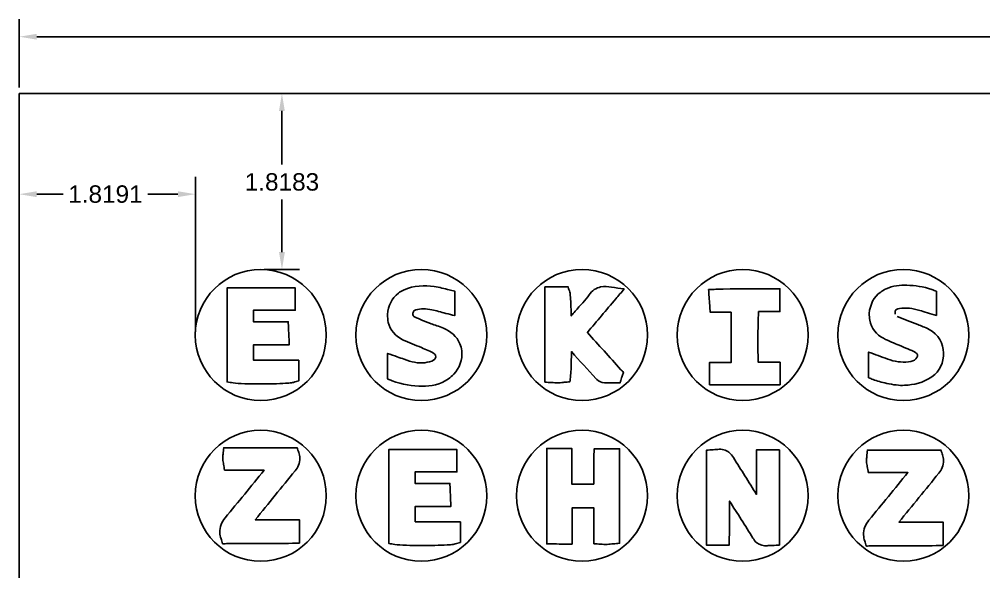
# Model space of a CAD drawing. Header units: centimetres. Extents: x 0 to 21.6, y 0 to 22.4.
# Drawn here: x 0 to 9.97, y 16.65 to 22.36 of the extents above; entities that cross this region are included whole.
import ezdxf

# ---------------------------------------------------------------- set-up
doc = ezdxf.new("R2010")
doc.units = ezdxf.units.CM
doc.header["$MEASUREMENT"] = 0
doc.styles.get("Standard").update_dxf_attribs({"font": 'arial.ttf'})
doc.dimstyles.get("Standard").update_dxf_attribs({"dimtxt": 0.18, "dimasz": 0.18, "dimexe": 0.18, "dimexo": 0.0625, "dimgap": 0.09, "dimtad": 0, "dimtih": 1, "dimtoh": 1, "dimdec": 4, "dimzin": 0, "dimdsep": 46, "dimtxsty": 'Standard', "dimcen": 0.09, "dimadec": 0, "dimazin": 0, "dimtfac": 1, "dimtdec": 4, "dimtofl": 0, "dimtmove": 0, "dimatfit": 3, "dimfxl": 1, "dimtolj": 1, "dimtzin": 0, "dimarcsym": 0})

# ---------------------------------------------------------------- blocks, each defined once
blk = doc.blocks.new('*D3')
at = {"color": 0, "lineweight": -2, "transparency": 16777216}
for p, q in [((0, 21.6525), (0, 22.3565)), ((21.59, 21.6525), (21.59, 22.3565)), ((0.18, 22.1765), (10.2602, 22.1765)), ((21.41, 22.1765), (11.3298, 22.1765))]:
    blk.add_line(p, q, dxfattribs=at)
at = {"color": 0, "transparency": 16777216}
for points in [[(0.18, 22.2065), (0.18, 22.1465), (0, 22.1765)], [(21.41, 22.2065), (21.41, 22.1465), (21.59, 22.1765)]]:
    blk.add_solid(points, dxfattribs=at)
at = {"layer": 'Defpoints', "color": 0, "transparency": 16777216}
for p in [(21.59, 22.1765), (0, 21.59), (21.59, 21.59)]:
    blk.add_point(p, dxfattribs=at)
at = {"color": 0, "transparency": 16777216, "insert": (10.795, 22.1765), "char_height": 0.18, "attachment_point": 5}
blk.add_mtext('\\A1;21.5900', dxfattribs=at)
blk = doc.blocks.new('*U11')
blk.add_circle((0.1214, 0.1917), 0.6769)
blk = doc.blocks.new('*U12')
at = {"color": 0, "linetype": 'ByBlock', "lineweight": -2, "transparency": 16777216}
for p in [(0, 16.6), (1.66, 16.6), (3.32, 16.6), (4.98, 16.6), (6.64, 16.6), (0, 14.94), (1.66, 14.94), (3.32, 14.94), (4.98, 14.94), (6.64, 14.94)]:
    blk.add_blockref('*U11', p, dxfattribs=at)
blk = doc.blocks.new('*D13')
at = {"color": 0, "lineweight": -2, "transparency": 16777216}
for p, q in [((0, 19.1277), (0, 20.7299)), ((1.8191, 19.1277), (1.8191, 20.7299)), ((0.18, 20.5499), (0.4523, 20.5499)), ((1.6391, 20.5499), (1.3279, 20.5499))]:
    blk.add_line(p, q, dxfattribs=at)
at = {"color": 0, "transparency": 16777216}
for points in [[(0.18, 20.5799), (0.18, 20.5199), (0, 20.5499)], [(1.6391, 20.5799), (1.6391, 20.5199), (1.8191, 20.5499)]]:
    blk.add_solid(points, dxfattribs=at)
at = {"layer": 'Defpoints', "color": 0, "transparency": 16777216}
for p in [(0, 20.5499), (0, 19.0652), (1.8191, 19.0652)]:
    blk.add_point(p, dxfattribs=at)
at = {"color": 0, "transparency": 16777216, "insert": (0.8901, 20.5499), "char_height": 0.18, "attachment_point": 5}
blk.add_mtext('\\A1;1.8191', dxfattribs=at)
blk = doc.blocks.new('*D15')
at = {"color": 0, "lineweight": -2, "transparency": 16777216}
for p, q in [((2.5298, 21.59), (2.894, 21.59)), ((2.714, 21.41), (2.714, 20.8577)), ((2.714, 19.9517), (2.714, 20.4937)), ((2.5298, 19.7717), (2.894, 19.7717))]:
    blk.add_line(p, q, dxfattribs=at)
at = {"color": 0, "transparency": 16777216}
for points in [[(2.684, 21.41), (2.744, 21.41), (2.714, 21.59)], [(2.684, 19.9517), (2.744, 19.9517), (2.714, 19.7717)]]:
    blk.add_solid(points, dxfattribs=at)
at = {"layer": 'Defpoints', "color": 0, "transparency": 16777216}
for p in [(2.4673, 21.59), (2.714, 21.59), (2.4673, 19.7717)]:
    blk.add_point(p, dxfattribs=at)
at = {"color": 0, "transparency": 16777216, "insert": (2.714, 20.6757), "char_height": 0.18, "attachment_point": 5}
blk.add_mtext('\\A1;1.8183', dxfattribs=at)

msp = doc.modelspace()

# ---------------------------------------------------------------- linework, layer by layer
msp.add_lwpolyline([(0, 0), (21.59, 0), (21.59, 21.59), (0, 21.59)], close=True)
for points, knots in [([(2.88794, 18.83533), (2.73218, 18.83533), (2.57642, 18.83533), (2.42066, 18.83533), (2.42066, 18.88837), (2.42066, 18.94141), (2.42066, 18.99445), (2.54369, 18.99445), (2.66672, 18.99445), (2.78975, 18.99445), (2.7886, 19.02007), (2.78745, 19.04569), (2.78629, 19.07132), (2.78483, 19.1039), (2.78369, 19.12916), (2.78225, 19.16163), (2.7812, 19.18506), (2.78016, 19.20849), (2.77912, 19.23192), (2.65909, 19.23192), (2.53905, 19.23192), (2.41902, 19.23192), (2.41902, 19.27143), (2.41902, 19.31094), (2.41902, 19.35045), (2.56346, 19.35045), (2.7079, 19.35045), (2.85233, 19.35045), (2.85233, 19.42738), (2.85233, 19.50431), (2.85233, 19.58124), (2.61744, 19.58124), (2.38254, 19.58124), (2.14764, 19.58124), (2.14764, 19.2579), (2.14764, 18.93456), (2.14764, 18.61121), (2.16815, 18.60781), (2.18865, 18.60441), (2.20916, 18.601), (2.23955, 18.59596), (2.27901, 18.59415), (2.33076, 18.59254), (2.41574, 18.58988), (2.52654, 18.58972), (2.62229, 18.59167), (2.67017, 18.59264), (2.71416, 18.59414), (2.74967, 18.5962), (2.77507, 18.59767), (2.79558, 18.59926), (2.81295, 18.60181), (2.81987, 18.60282), (2.82606, 18.60379), (2.83461, 18.60623), (2.85241, 18.61131), (2.87021, 18.6164), (2.88801, 18.62149), (2.88799, 18.64), (2.88798, 18.65851), (2.88796, 18.67702), (2.88794, 18.70114), (2.88794, 18.72536), (2.88794, 18.76177), (2.88794, 18.78629), (2.88794, 18.81081), (2.88794, 18.83533)], [0, 0, 0, 0, 1, 1, 1, 2, 2, 2, 3, 3, 3, 3.786225, 3.786225, 3.786225, 4.786225, 4.786225, 4.786225, 5.5074336, 5.5074336, 5.5074336, 6.5074336, 6.5074336, 6.5074336, 7.5074336, 7.5074336, 7.5074336, 8.5074336, 8.5074336, 8.5074336, 9.5074336, 9.5074336, 9.5074336, 10.5074336, 10.5074336, 10.5074336, 11.5074336, 11.5074336, 11.5074336, 11.7377647, 11.7377647, 11.7377647, 11.9711548, 11.9711548, 11.9711548, 12.3544597, 12.3544597, 12.3544597, 12.5461122, 12.5461122, 12.5461122, 12.6831801, 12.6831801, 12.6831801, 12.7377647, 12.7377647, 12.7377647, 13.0739744, 13.0739744, 13.0739744, 13.8403011, 13.8403011, 13.8403011, 14.8403011, 14.8403011, 14.8403011, 15.5136993, 15.5136993, 15.5136993, 15.5136993]), ([(3.96091, 19.04701), (3.9609, 19.04701), (3.9609, 19.04702), (3.96089, 19.04702), (3.88665, 19.08252), (3.8312, 19.14653), (3.8132, 19.22403), (3.80693, 19.25106), (3.80475, 19.27924), (3.80606, 19.30807), (3.81003, 19.39577), (3.84905, 19.47629), (3.9173, 19.52753), (3.93325, 19.53952), (3.95055, 19.55003), (3.96896, 19.55919)], [0, 0, 0, 0, 0.0000732, 0.0000732, 0.0000732, 0.7414595, 0.7414595, 0.7414595, 1.0000732, 1.0000732, 1.0000732, 1.8104981, 1.8104981, 1.8104981, 2.0000082, 2.0000082, 2.0000082, 2.0000082]), ([(4.28635, 19.59494), (4.34428, 19.58844), (4.39377, 19.57258), (4.44231, 19.56186), (4.46154, 19.55761), (4.48078, 19.55337), (4.50001, 19.54912), (4.50001, 19.46453), (4.50001, 19.37995), (4.50001, 19.29536), (4.4694, 19.30321), (4.4388, 19.31105), (4.40819, 19.31889), (4.35475, 19.33259), (4.30853, 19.34609), (4.2644, 19.35539)], [0, 0, 0, 0, 1, 1, 1, 1.367593, 1.367593, 1.367593, 2.367593, 2.367593, 2.367593, 2.9569676, 2.9569676, 2.9569676, 3.9569676, 3.9569676, 3.9569676, 3.9569676]), ([(5.56971, 18.60094), (5.54345, 18.60038), (5.5227, 18.60309), (5.50118, 18.60433), (5.47808, 18.60567), (5.45498, 18.607), (5.43187, 18.60834), (5.43187, 18.63148), (5.43187, 18.65462), (5.43187, 18.67776), (5.43185, 18.95828), (5.43185, 19.23594), (5.43185, 19.51794), (5.43185, 19.54246), (5.43185, 19.56698), (5.43185, 19.5915), (5.45637, 19.5915), (5.48089, 19.5915), (5.50541, 19.5915), (5.5449, 19.5915), (5.58104, 19.5915), (5.61721, 19.59148), (5.63543, 19.59147), (5.65366, 19.59146), (5.67188, 19.59145), (5.67211, 19.5907), (5.67234, 19.58995), (5.67256, 19.5892), (5.67758, 19.57249), (5.6826, 19.55579), (5.68762, 19.53908), (5.69259, 19.52253), (5.69252, 19.51529), (5.69375, 19.50288), (5.69806, 19.45939), (5.7008, 19.38395), (5.70269, 19.29233), (5.71637, 19.30862), (5.73006, 19.32485), (5.74383, 19.34106), (5.74383, 19.34106), (5.74383, 19.34106), (5.74383, 19.34106), (5.79665, 19.40323), (5.8505, 19.4557), (5.88797, 19.51026)], [0, 0, 0, 0, 0.9995921, 0.9995921, 0.9995921, 1.9641851, 1.9641851, 1.9641851, 2.0466834, 2.0466834, 2.0466834, 3.0466834, 3.0466834, 3.0466834, 3.1336351, 3.1336351, 3.1336351, 3.7545362, 3.7545362, 3.7545362, 4.7545362, 4.7545362, 4.7545362, 5.2587854, 5.2587854, 5.2587854, 5.2734028, 5.2734028, 5.2734028, 5.5989561, 5.5989561, 5.5989561, 5.6761248, 5.6761248, 5.6761248, 5.9464444, 5.9464444, 5.9464444, 6.2063622, 6.2063622, 6.2063622, 6.2063818, 6.2063818, 6.2063818, 7.2063078, 7.2063078, 7.2063078, 7.2063078]), ([(5.88797, 19.51026), (5.88798, 19.51028), (5.88799, 19.51029), (5.888, 19.5103), (5.91736, 19.55301), (5.96243, 19.58289), (6.007, 19.5916), (6.04692, 19.5994), (6.08283, 19.59494), (6.1187, 19.58972), (6.16245, 19.58334), (6.20619, 19.57696), (6.24994, 19.57059), (6.22137, 19.53685), (6.1928, 19.50312), (6.16423, 19.46938), (6.06381, 19.35081), (5.96851, 19.23833), (5.86993, 19.12192), (5.98551, 18.99367), (6.0997, 18.86697), (6.21388, 18.74028), (6.22323, 18.72991), (6.23259, 18.71953), (6.24194, 18.70915), (6.23778, 18.69581), (6.23362, 18.68248), (6.22947, 18.66914), (6.2277, 18.66349), (6.22597, 18.65803), (6.22431, 18.65274), (6.21892, 18.63557), (6.21352, 18.6184), (6.20813, 18.60123), (6.19013, 18.60123), (6.17213, 18.60123), (6.15413, 18.60123), (6.12262, 18.60123), (6.0866, 18.59923), (6.04655, 18.60229), (6.0465, 18.6023), (6.04646, 18.6023), (6.04641, 18.6023)], [0, 0, 0, 0, 0.0002277, 0.0002277, 0.0002277, 0.5277399, 0.5277399, 0.5277399, 1.0002277, 1.0002277, 1.0002277, 1.6173724, 1.6173724, 1.6173724, 1.8670136, 1.8670136, 1.8670136, 2.7444296, 2.7444296, 2.7444296, 3.6341931, 3.6341931, 3.6341931, 3.7070773, 3.7070773, 3.7070773, 6.1610664, 6.1610664, 6.1610664, 7.1610664, 7.1610664, 7.1610664, 10.3446789, 10.3446789, 10.3446789, 10.8737943, 10.8737943, 10.8737943, 11.8737943, 11.8737943, 11.8737943, 11.8751228, 11.8751228, 11.8751228, 11.8751228]), ([(7.35667, 19.33272), (7.35667, 19.15899), (7.35667, 18.98526), (7.35667, 18.81153), (7.28203, 18.81153), (7.20739, 18.81153), (7.13275, 18.81153), (7.13277, 18.78699), (7.13279, 18.76245), (7.1328, 18.73792), (7.13282, 18.70533), (7.13282, 18.68182), (7.13282, 18.65485), (7.13282, 18.63033), (7.13282, 18.60581), (7.13282, 18.58129), (7.3759, 18.58129), (7.61897, 18.58129), (7.86204, 18.58129), (7.86204, 18.6586), (7.86204, 18.73591), (7.86204, 18.81322), (7.78676, 18.81322), (7.71147, 18.81322), (7.63618, 18.81322), (7.63564, 18.82404), (7.63517, 18.83541), (7.63473, 18.84774), (7.63164, 18.93561), (7.63117, 19.0616), (7.63311, 19.17148), (7.63419, 19.23217), (7.63601, 19.28816), (7.63842, 19.32967), (7.63857, 19.33224), (7.63872, 19.33474), (7.63887, 19.33722), (7.71257, 19.33722), (7.78627, 19.33722), (7.85998, 19.33722), (7.85998, 19.41575), (7.85998, 19.49427), (7.85998, 19.57279), (7.83519, 19.57252), (7.8104, 19.57225), (7.78561, 19.57198), (7.59031, 19.56986), (7.39776, 19.57599), (7.19801, 19.56785), (7.17279, 19.56683), (7.14757, 19.5658), (7.12234, 19.56477), (7.1241, 19.53959), (7.12587, 19.51441), (7.12763, 19.48922), (7.12986, 19.45728), (7.13154, 19.43368), (7.13383, 19.40111), (7.13543, 19.37832), (7.13704, 19.35552), (7.13864, 19.33272), (7.21132, 19.33272), (7.28399, 19.33272), (7.35667, 19.33272)], [0, 0, 0, 0, 1, 1, 1, 2, 2, 2, 2.7524074, 2.7524074, 2.7524074, 3.7524074, 3.7524074, 3.7524074, 4.6616414, 4.6616414, 4.6616414, 5.6616414, 5.6616414, 5.6616414, 6.6616414, 6.6616414, 6.6616414, 7.6616414, 7.6616414, 7.6616414, 7.7160693, 7.7160693, 7.7160693, 8.104074, 8.104074, 8.104074, 8.3184045, 8.3184045, 8.3184045, 8.3317073, 8.3317073, 8.3317073, 9.3317073, 9.3317073, 9.3317073, 10.3317073, 10.3317073, 10.3317073, 10.4573191, 10.4573191, 10.4573191, 11.4573191, 11.4573191, 11.4573191, 11.5858288, 11.5858288, 11.5858288, 12.3750878, 12.3750878, 12.3750878, 13.3750878, 13.3750878, 13.3750878, 14.0746628, 14.0746628, 14.0746628, 15.0746628, 15.0746628, 15.0746628, 15.0746628]), ([(8.78332, 19.31779), (8.78332, 19.31779), (8.78332, 19.31779), (8.78332, 19.31779), (8.78781, 19.40912), (8.83172, 19.48945), (8.90098, 19.53939), (8.91817, 19.55179), (8.9367, 19.56255), (8.9563, 19.57187), (9.02826, 19.6061), (9.10289, 19.61243), (9.17167, 19.60999)], [0, 0, 0, 0, 0.0000202, 0.0000202, 0.0000202, 0.8010791, 0.8010791, 0.8010791, 1.0000202, 1.0000202, 1.0000202, 1.9999745, 1.9999745, 1.9999745, 1.9999745]), ([(9.17167, 19.60999), (9.17167, 19.60999), (9.17168, 19.60999), (9.17168, 19.60999), (9.25569, 19.60701), (9.34146, 19.59536), (9.42792, 19.56512), (9.44435, 19.55938), (9.46077, 19.55363), (9.4772, 19.54789), (9.4772, 19.46466), (9.4772, 19.38144), (9.4772, 19.29821), (9.44578, 19.30743), (9.41435, 19.31665), (9.38293, 19.32587), (9.35319, 19.33459), (9.32844, 19.34191), (9.30383, 19.34905)], [0, 0, 0, 0, 0.0000591, 0.0000591, 0.0000591, 1.0000591, 1.0000591, 1.0000591, 1.2112861, 1.2112861, 1.2112861, 2.2112861, 2.2112861, 2.2112861, 3.2709214, 3.2709214, 3.2709214, 4.2709214, 4.2709214, 4.2709214, 4.2709214]), ([(4.09728, 19.35405), (4.07726, 19.34751), (4.0756, 19.34422), (4.07173, 19.33513), (4.07028, 19.33171), (4.0688, 19.32672), (4.06797, 19.31937)], [0.00032908, 0.00032908, 0.00032908, 0.00032908, 0.72669052, 0.72669052, 0.72669052, 1, 1, 1, 1]), ([(4.2644, 19.35539), (4.20268, 19.36838), (4.1491, 19.371), (4.09732, 19.35406), (4.09731, 19.35406), (4.09729, 19.35405), (4.09728, 19.35405)], [0.0000338, 0.0000338, 0.0000338, 0.0000338, 1, 1, 1, 1.0002136, 1.0002136, 1.0002136, 1.0002136]), ([(9.09538, 19.36888), (9.06455, 19.36333), (9.05749, 19.35637), (9.0551, 19.35327), (9.05274, 19.35022), (9.04771, 19.34064), (9.0489, 19.31067), (9.0489, 19.31066), (9.0489, 19.31066), (9.0489, 19.31065)], [0, 0, 0, 0, 0.5035646, 0.5035646, 0.5035646, 1, 1, 1, 1.0000634, 1.0000634, 1.0000634, 1.0000634]), ([(4.06797, 19.31937), (4.0656, 19.29838), (4.06902, 19.2932), (4.07389, 19.28848), (4.0755, 19.28691), (4.07795, 19.285), (4.08249, 19.28286)], [0.00012293, 0.00012293, 0.00012293, 0.00012293, 0.75060579, 0.75060579, 0.75060579, 0.99985427, 0.99985427, 0.99985427, 0.99985427]), ([(4.08249, 19.28286), (4.13662, 19.25741), (4.19538, 19.23571), (4.25603, 19.21227), (4.25604, 19.21227), (4.25606, 19.21226), (4.25607, 19.21226)], [0, 0, 0, 0, 1, 1, 1, 1.0002401, 1.0002401, 1.0002401, 1.0002401]), ([(8.93036, 19.061), (8.85688, 19.0996), (8.80259, 19.16673), (8.78772, 19.24729), (8.7835, 19.27013), (8.78214, 19.29373), (8.78332, 19.31779)], [0, 0, 0, 0, 0.77914233, 0.77914233, 0.77914233, 0.99999375, 0.99999375, 0.99999375, 0.99999375]), ([(9.07133, 19.28624), (9.07133, 19.28624), (9.07134, 19.28623), (9.07135, 19.28623), (9.13912, 19.25732), (9.21072, 19.23164), (9.28346, 19.2029)], [-0.0001263, -0.0001263, -0.0001263, -0.0001263, 0, 0, 0, 0.9999393, 0.9999393, 0.9999393, 0.9999393]), ([(4.38476, 19.1655), (4.45513, 19.13424), (4.52168, 19.08305), (4.55361, 19.00362), (4.56253, 18.98144), (4.56861, 18.9575), (4.57163, 18.93234), (4.58291, 18.83845), (4.54906, 18.75222), (4.49074, 18.69126), (4.47356, 18.67331), (4.45452, 18.65716), (4.43409, 18.64247), (4.34911, 18.58134), (4.25192, 18.5677), (4.1659, 18.56752), (4.06296, 18.56729), (3.95721, 18.58215), (3.85248, 18.62325), (3.83692, 18.62936), (3.82136, 18.63547), (3.8058, 18.64157), (3.8058, 18.72931), (3.8058, 18.81704), (3.8058, 18.90478), (3.83842, 18.89336), (3.87104, 18.88194), (3.90366, 18.87052), (3.92926, 18.86156), (3.95253, 18.85426), (3.97762, 18.84449)], [0, 0, 0, 0, 0.7816611, 0.7816611, 0.7816611, 0.999929, 0.999929, 0.999929, 1.772399, 1.772399, 1.772399, 1.9999218, 1.9999218, 1.9999218, 2.999908, 2.999908, 2.999908, 3.999908, 3.999908, 3.999908, 4.1641901, 4.1641901, 4.1641901, 5.1641901, 5.1641901, 5.1641901, 6.381273, 6.381273, 6.381273, 7.3806158, 7.3806158, 7.3806158, 7.3806158]), ([(9.28346, 19.2029), (9.28347, 19.20289), (9.28348, 19.20289), (9.28349, 19.20289), (9.31818, 19.18917), (9.35853, 19.17555), (9.4001, 19.15355)], [-0.0002275, -0.0002275, -0.0002275, -0.0002275, 0, 0, 0, 1, 1, 1, 1]), ([(9.4001, 19.15355), (9.49866, 19.1014), (9.54885, 19.00383), (9.55109, 18.91086), (9.55338, 18.81544), (9.5112, 18.72075), (9.43029, 18.66352)], [0.00003634, 0.00003634, 0.00003634, 0.00003634, 0.49348837, 0.49348837, 0.49348837, 1, 1, 1, 1]), ([(4.28099, 18.83553), (4.30365, 18.84813), (4.30704, 18.86678), (4.30146, 18.88353), (4.29881, 18.8915), (4.29404, 18.89877), (4.28383, 18.90545), (4.25116, 18.92682), (4.2054, 18.9436), (4.15466, 18.96553), (4.09428, 18.99162), (4.02793, 19.01498), (3.96091, 19.04701)], [0, 0, 0, 0, 0.6775336, 0.6775336, 0.6775336, 0.9998887, 0.9998887, 0.9998887, 1.9998887, 1.9998887, 1.9998887, 2.9998572, 2.9998572, 2.9998572, 2.9998572]), ([(3.97762, 18.84449), (3.97765, 18.84447), (3.97768, 18.84446), (3.97772, 18.84445), (4.0505, 18.81606), (4.12, 18.8011), (4.18904, 18.80914)], [-0.0003836, -0.0003836, -0.0003836, -0.0003836, 0, 0, 0, 0.999803, 0.999803, 0.999803, 0.999803]), ([(4.18904, 18.80914), (4.18907, 18.80914), (4.18909, 18.80914), (4.18911, 18.80914), (4.22308, 18.81309), (4.25769, 18.82258), (4.28099, 18.83553)], [-0.000573, -0.000573, -0.000573, -0.000573, 0, 0, 0, 1, 1, 1, 1]), ([(5.9597, 18.6442), (5.95969, 18.64422), (5.95968, 18.64423), (5.95967, 18.64424), (5.87474, 18.7366), (5.79037, 18.82932), (5.70493, 18.92334), (5.70477, 18.90459), (5.70455, 18.88633), (5.70429, 18.86872), (5.7031, 18.78809), (5.70111, 18.7226), (5.6972, 18.68162), (5.69685, 18.67796), (5.69648, 18.67446), (5.69607, 18.67107), (5.69373, 18.65164), (5.69139, 18.63221), (5.68906, 18.61279), (5.6696, 18.61076), (5.65014, 18.60872), (5.63068, 18.60669), (5.6166, 18.60522), (5.5957, 18.60148), (5.56971, 18.60094)], [0, 0, 0, 0, 0.0000933, 0.0000933, 0.0000933, 0.6852484, 0.6852484, 0.6852484, 0.7383603, 0.7383603, 0.7383603, 0.9814965, 0.9814965, 0.9814965, 1.0032321, 1.0032321, 1.0032321, 1.1616737, 1.1616737, 1.1616737, 2.2787593, 2.2787593, 2.2787593, 3.2787593, 3.2787593, 3.2787593, 3.2787593]), ([(9.14794, 18.57568), (9.09426, 18.57245), (9.02944, 18.58167), (8.9627, 18.59563), (8.91223, 18.60618), (8.86287, 18.6196), (8.82167, 18.63611), (8.80627, 18.64227), (8.79087, 18.64844), (8.77546, 18.65461), (8.77546, 18.74266), (8.77546, 18.8307), (8.77546, 18.91874), (8.8084, 18.90671), (8.84134, 18.89467), (8.87427, 18.88264), (8.91039, 18.86944), (8.94191, 18.8581), (8.97371, 18.84625), (8.97371, 18.84625), (8.97371, 18.84625), (8.97371, 18.84625), (9.04386, 18.82012), (9.1147, 18.81094), (9.18923, 18.8181), (9.22483, 18.82152), (9.24489, 18.82881), (9.26281, 18.8476)], [0, 0, 0, 0, 0.5694657, 0.5694657, 0.5694657, 1, 1, 1, 1.191014, 1.191014, 1.191014, 2.191014, 2.191014, 2.191014, 3.0981078, 3.0981078, 3.0981078, 4.0980817, 4.0980817, 4.0980817, 4.0981001, 4.0981001, 4.0981001, 5.0981001, 5.0981001, 5.0981001, 6.0979569, 6.0979569, 6.0979569, 6.0979569]), ([(9.26281, 18.8476), (9.26281, 18.8476), (9.26281, 18.8476), (9.26282, 18.84761), (9.28391, 18.86973), (9.28386, 18.88479), (9.28033, 18.89452), (9.27822, 18.90035), (9.27401, 18.90732), (9.26006, 18.91523)], [-0.0000626, -0.0000626, -0.0000626, -0.0000626, 0, 0, 0, 0.6251607, 0.6251607, 0.6251607, 1, 1, 1, 1]), ([(6.04641, 18.6023), (6.01422, 18.60481), (5.99149, 18.61524), (5.9683, 18.63578), (5.96541, 18.63834), (5.96254, 18.64113), (5.9597, 18.6442)], [0.00050505, 0.00050505, 0.00050505, 0.00050505, 0.88890436, 0.88890436, 0.88890436, 0.99977467, 0.99977467, 0.99977467, 0.99977467]), ([(6.07283, 16.93244), (6.09747, 16.9332), (6.11769, 16.93633), (6.13617, 16.93809), (6.15836, 16.94021), (6.18055, 16.94233), (6.20274, 16.94444), (6.20274, 17.27), (6.20274, 17.59555), (6.20274, 17.9211), (6.11541, 17.9211), (6.02807, 17.9211), (5.94073, 17.9211), (5.93965, 17.89771), (5.93857, 17.87432), (5.9375, 17.85093), (5.93265, 17.74568), (5.93749, 17.64765), (5.93542, 17.55543), (5.85995, 17.55543), (5.78448, 17.55543), (5.70901, 17.55543), (5.70901, 17.67823), (5.70901, 17.80103), (5.70901, 17.92383), (5.62264, 17.92383), (5.53627, 17.92383), (5.4499, 17.92383), (5.4499, 17.59477), (5.4499, 17.2657), (5.4499, 16.93664), (5.4744, 16.93661), (5.49889, 16.93659), (5.52338, 16.93656), (5.56222, 16.93652), (5.59563, 16.93652), (5.63849, 16.93652), (5.66301, 16.93652), (5.68753, 16.93652), (5.71205, 16.93652), (5.71205, 17.06077), (5.71205, 17.18501), (5.71205, 17.30926), (5.78699, 17.30926), (5.86194, 17.30926), (5.93688, 17.30926), (5.93688, 17.1857), (5.93688, 17.06213), (5.93688, 16.93857), (5.9602, 16.93743), (5.98352, 16.93628), (6.00684, 16.93514), (6.03096, 16.93396), (6.04884, 16.93168), (6.07283, 16.93244)], [0, 0, 0, 0, 0.9987635, 0.9987635, 0.9987635, 2.0661883, 2.0661883, 2.0661883, 3.0661883, 3.0661883, 3.0661883, 4.0661883, 4.0661883, 4.0661883, 4.2517239, 4.2517239, 4.2517239, 5.0509117, 5.0509117, 5.0509117, 6.0509117, 6.0509117, 6.0509117, 7.0509117, 7.0509117, 7.0509117, 8.0509117, 8.0509117, 8.0509117, 9.0509117, 9.0509117, 9.0509117, 9.6823827, 9.6823827, 9.6823827, 10.6823827, 10.6823827, 10.6823827, 11.2544864, 11.2544864, 11.2544864, 12.2544864, 12.2544864, 12.2544864, 13.2544864, 13.2544864, 13.2544864, 14.2544864, 14.2544864, 14.2544864, 15.1472208, 15.1472208, 15.1472208, 16.1472208, 16.1472208, 16.1472208, 16.1472208]), ([(2.84992, 17.69181), (2.8782, 17.72614), (2.90063, 17.77307), (2.89855, 17.82425), (2.89777, 17.84335), (2.89399, 17.86233), (2.8879, 17.88085), (2.88235, 17.8977), (2.8768, 17.91456), (2.87126, 17.93142), (2.61818, 17.93142), (2.36509, 17.93142), (2.11201, 17.93142), (2.11, 17.9091), (2.10799, 17.88678), (2.10597, 17.86446), (2.10496, 17.8532), (2.10117, 17.83927), (2.10262, 17.81443)], [0, 0, 0, 0, 0.7281536, 0.7281536, 0.7281536, 1, 1, 1, 1.3522061, 1.3522061, 1.3522061, 2.3522061, 2.3522061, 2.3522061, 3.7845411, 3.7845411, 3.7845411, 4.7845411, 4.7845411, 4.7845411, 4.7845411]), ([(4.558, 17.16632), (4.40224, 17.16632), (4.24648, 17.16632), (4.09072, 17.16632), (4.09072, 17.21936), (4.09072, 17.2724), (4.09072, 17.32544), (4.21375, 17.32544), (4.33678, 17.32544), (4.45982, 17.32544), (4.45866, 17.35106), (4.45751, 17.37668), (4.45636, 17.4023), (4.45489, 17.43489), (4.45375, 17.46015), (4.45231, 17.49262), (4.45126, 17.51605), (4.45022, 17.53948), (4.44918, 17.56291), (4.32915, 17.56291), (4.20911, 17.56291), (4.08908, 17.56291), (4.08908, 17.60242), (4.08908, 17.64193), (4.08908, 17.68144), (4.23352, 17.68144), (4.37796, 17.68144), (4.52239, 17.68144), (4.52239, 17.75837), (4.52239, 17.8353), (4.52239, 17.91223), (4.2875, 17.91223), (4.0526, 17.91223), (3.8177, 17.91223), (3.8177, 17.58889), (3.8177, 17.26554), (3.8177, 16.9422), (3.83821, 16.9388), (3.85871, 16.93539), (3.87922, 16.93199), (3.90961, 16.92695), (3.94908, 16.92514), (4.00082, 16.92353), (4.0858, 16.92087), (4.1966, 16.92071), (4.29235, 16.92266), (4.34023, 16.92363), (4.38422, 16.92513), (4.41974, 16.92718), (4.44514, 16.92865), (4.46564, 16.93025), (4.48301, 16.9328), (4.48993, 16.93381), (4.49612, 16.93478), (4.50467, 16.93722), (4.52247, 16.9423), (4.54027, 16.94739), (4.55807, 16.95247), (4.55805, 16.97099), (4.55804, 16.9895), (4.55802, 17.00801), (4.558, 17.03213), (4.558, 17.05635), (4.558, 17.09276), (4.558, 17.11728), (4.558, 17.1418), (4.558, 17.16632)], [0, 0, 0, 0, 1, 1, 1, 2, 2, 2, 3, 3, 3, 3.786225, 3.786225, 3.786225, 4.786225, 4.786225, 4.786225, 5.5074336, 5.5074336, 5.5074336, 6.5074336, 6.5074336, 6.5074336, 7.5074336, 7.5074336, 7.5074336, 8.5074336, 8.5074336, 8.5074336, 9.5074336, 9.5074336, 9.5074336, 10.5074336, 10.5074336, 10.5074336, 11.5074336, 11.5074336, 11.5074336, 11.7377647, 11.7377647, 11.7377647, 11.9711548, 11.9711548, 11.9711548, 12.3544597, 12.3544597, 12.3544597, 12.5461122, 12.5461122, 12.5461122, 12.6831801, 12.6831801, 12.6831801, 12.7377647, 12.7377647, 12.7377647, 13.0739744, 13.0739744, 13.0739744, 13.8403011, 13.8403011, 13.8403011, 14.8403011, 14.8403011, 14.8403011, 15.5136993, 15.5136993, 15.5136993, 15.5136993]), ([(7.58036, 16.99739), (7.50134, 17.12526), (7.42049, 17.25233), (7.33936, 17.37959), (7.33785, 17.25364), (7.33938, 17.1258), (7.33638, 16.99495), (7.33583, 16.97099), (7.33528, 16.94703), (7.33473, 16.92307), (7.257, 16.92307), (7.17927, 16.92307), (7.10153, 16.92307), (7.10153, 17.25082), (7.10153, 17.57856), (7.10153, 17.90631), (7.12462, 17.90767), (7.1477, 17.90902), (7.17078, 17.91038), (7.19355, 17.91172), (7.20859, 17.91174), (7.21637, 17.91294)], [0, 0, 0, 0, 0.7352057, 0.7352057, 0.7352057, 1.3665657, 1.3665657, 1.3665657, 1.4836708, 1.4836708, 1.4836708, 2.4836708, 2.4836708, 2.4836708, 3.4836708, 3.4836708, 3.4836708, 4.676989, 4.676989, 4.676989, 5.676989, 5.676989, 5.676989, 5.676989]), ([(7.21637, 17.91294), (7.25695, 17.91925), (7.3026, 17.90816), (7.33283, 17.88451), (7.35358, 17.86827), (7.36762, 17.84925), (7.3792, 17.83044)], [0.00015252, 0.00015252, 0.00015252, 0.00015252, 0.59280599, 0.59280599, 0.59280599, 0.99981039, 0.99981039, 0.99981039, 0.99981039]), ([(7.3792, 17.83044), (7.45772, 17.70311), (7.53769, 17.5764), (7.61786, 17.44951), (7.61774, 17.47504), (7.61728, 17.50133), (7.61728, 17.52835), (7.61728, 17.58036), (7.61728, 17.63237), (7.61728, 17.68437), (7.61728, 17.75926), (7.61728, 17.83415), (7.61728, 17.90904), (7.69618, 17.90904), (7.77509, 17.90904), (7.854, 17.90904), (7.854, 17.88452), (7.854, 17.86), (7.854, 17.83548), (7.85402, 17.55478), (7.85402, 17.27654), (7.85402, 16.99515), (7.85402, 16.97185), (7.85402, 16.94855), (7.85402, 16.92525), (7.83076, 16.92406), (7.80749, 16.92287), (7.78422, 16.92168), (7.75924, 16.9204), (7.74087, 16.92022), (7.72685, 16.91869)], [0, 0, 0, 0, 0.7586879, 0.7586879, 0.7586879, 1.2867983, 1.2867983, 1.2867983, 2.2867983, 2.2867983, 2.2867983, 3.2867983, 3.2867983, 3.2867983, 4.2867983, 4.2867983, 4.2867983, 4.374147, 4.374147, 4.374147, 5.374147, 5.374147, 5.374147, 5.4569389, 5.4569389, 5.4569389, 6.4676261, 6.4676261, 6.4676261, 7.466965, 7.466965, 7.466965, 7.466965]), ([(9.50161, 17.66773), (9.52989, 17.70206), (9.55233, 17.74899), (9.55025, 17.80017), (9.54947, 17.81927), (9.54568, 17.83825), (9.53959, 17.85677), (9.53405, 17.87362), (9.5285, 17.89048), (9.52295, 17.90734), (9.26987, 17.90734), (9.01679, 17.90734), (8.76371, 17.90734), (8.76169, 17.88502), (8.75968, 17.8627), (8.75767, 17.84038), (8.75665, 17.82912), (8.75286, 17.8152), (8.75431, 17.79035)], [0, 0, 0, 0, 0.7281536, 0.7281536, 0.7281536, 1, 1, 1, 1.3522061, 1.3522061, 1.3522061, 2.3522061, 2.3522061, 2.3522061, 3.7845411, 3.7845411, 3.7845411, 4.7845411, 4.7845411, 4.7845411, 4.7845411]), ([(2.10262, 17.81443), (2.10398, 17.79109), (2.10831, 17.77593), (2.11085, 17.76072), (2.11428, 17.74024), (2.1177, 17.71976), (2.12112, 17.69928), (2.20383, 17.69921), (2.28654, 17.69914), (2.36926, 17.69907), (2.42539, 17.69903), (2.47894, 17.70069), (2.52967, 17.69849), (2.39577, 17.53416), (2.26235, 17.36981), (2.1273, 17.20726), (2.1273, 17.20726), (2.1273, 17.20726), (2.1273, 17.20726)], [0, 0, 0, 0, 0.9997775, 0.9997775, 0.9997775, 2.118386, 2.118386, 2.118386, 3.118386, 3.118386, 3.118386, 4.1183211, 4.1183211, 4.1183211, 4.9748986, 4.9748986, 4.9748986, 4.9749103, 4.9749103, 4.9749103, 4.9749103]), ([(8.75431, 17.79035), (8.75567, 17.76701), (8.76001, 17.75185), (8.76255, 17.73664), (8.76597, 17.71616), (8.76939, 17.69568), (8.77281, 17.6752), (8.85553, 17.67513), (8.93824, 17.67506), (9.02095, 17.67499), (9.07708, 17.67495), (9.13064, 17.67661), (9.18136, 17.67441), (9.04746, 17.51008), (8.91404, 17.34574), (8.779, 17.18319), (8.779, 17.18318), (8.779, 17.18318), (8.77899, 17.18318)], [0, 0, 0, 0, 0.9997775, 0.9997775, 0.9997775, 2.118386, 2.118386, 2.118386, 3.118386, 3.118386, 3.118386, 4.1183211, 4.1183211, 4.1183211, 4.9748986, 4.9748986, 4.9748986, 4.9749103, 4.9749103, 4.9749103, 4.9749103]), ([(2.1273, 17.20726), (2.09288, 17.16582), (2.06918, 17.11143), (2.07234, 17.0541), (2.07351, 17.03299), (2.07778, 17.01206), (2.08442, 16.99132), (2.08993, 16.97413), (2.09544, 16.95693), (2.10095, 16.93974), (2.119, 16.93989), (2.13706, 16.94005), (2.15511, 16.9402), (2.37741, 16.94211), (2.59933, 16.93674), (2.82297, 16.94369), (2.84673, 16.94442), (2.87049, 16.94516), (2.89425, 16.9459), (2.89425, 17.02613), (2.89425, 17.10636), (2.89425, 17.18659), (2.86973, 17.18659), (2.84521, 17.1866), (2.8207, 17.1866), (2.6935, 17.18661), (2.56848, 17.18662), (2.43827, 17.18662), (2.5754, 17.35544), (2.71201, 17.52434), (2.84992, 17.69181)], [0, 0, 0, 0, 0.7308427, 0.7308427, 0.7308427, 0.9999803, 0.9999803, 0.9999803, 1.2931692, 1.2931692, 1.2931692, 1.3738109, 1.3738109, 1.3738109, 2.3738109, 2.3738109, 2.3738109, 2.4813512, 2.4813512, 2.4813512, 3.4813512, 3.4813512, 3.4813512, 3.6205348, 3.6205348, 3.6205348, 4.3425807, 4.3425807, 4.3425807, 5.2877381, 5.2877381, 5.2877381, 5.2877381]), ([(8.77899, 17.18318), (8.74457, 17.14174), (8.72087, 17.08735), (8.72404, 17.03003), (8.7252, 17.00892), (8.72948, 16.98798), (8.73612, 16.96724), (8.74163, 16.95005), (8.74713, 16.93285), (8.75264, 16.91566), (8.7707, 16.91581), (8.78875, 16.91597), (8.80681, 16.91612), (9.02911, 16.91803), (9.25103, 16.91266), (9.47467, 16.91961), (9.49842, 16.92035), (9.52218, 16.92108), (9.54594, 16.92182), (9.54594, 17.00205), (9.54594, 17.08228), (9.54594, 17.16251), (9.52143, 17.16251), (9.49691, 17.16252), (9.47239, 17.16252), (9.3452, 17.16253), (9.22017, 17.16254), (9.08996, 17.16254), (9.22709, 17.33136), (9.3637, 17.50027), (9.50161, 17.66773)], [0, 0, 0, 0, 0.7308427, 0.7308427, 0.7308427, 0.9999803, 0.9999803, 0.9999803, 1.2931692, 1.2931692, 1.2931692, 1.3738109, 1.3738109, 1.3738109, 2.3738109, 2.3738109, 2.3738109, 2.4813512, 2.4813512, 2.4813512, 3.4813512, 3.4813512, 3.4813512, 3.6205348, 3.6205348, 3.6205348, 4.3425807, 4.3425807, 4.3425807, 5.2877381, 5.2877381, 5.2877381, 5.2877381]), ([(7.72685, 16.91869), (7.69077, 16.91475), (7.64904, 16.92593), (7.622, 16.94789), (7.60301, 16.9633), (7.5907, 16.98065), (7.58036, 16.99739)], [0, 0, 0, 0, 0.58742432, 0.58742432, 0.58742432, 0.99994271, 0.99994271, 0.99994271, 0.99994271])]:
    msp.add_open_spline(points, degree=3, knots=knots)
for points in [[(3.96896, 19.55919), (4.0781, 19.61352), (4.18981, 19.60584), (4.28635, 19.59494)], [(9.30383, 19.34905), (9.22998, 19.3704), (9.16182, 19.38082), (9.09538, 19.36888)], [(4.25607, 19.21226), (4.29229, 19.19825), (4.33692, 19.18676), (4.38476, 19.1655)], [(9.09078, 18.98948), (9.04096, 19.01118), (8.98583, 19.03185), (8.93036, 19.061)], [(9.26006, 18.91523), (9.21293, 18.94195), (9.15374, 18.96203), (9.09078, 18.98948)], [(9.43029, 18.66352), (9.34066, 18.60011), (9.24157, 18.58132), (9.14794, 18.57568)]]:
    msp.add_open_spline(points, degree=3)

# ---------------------------------------------------------------- block references
msp.add_blockref('*U12', (2.37397, 2.3036))

# ---------------------------------------------------------------- dimensions: what is measured, and where the dimension line sits
dim = msp.add_linear_dim(base=(21.59, 22.17652), p1=(0, 21.59), p2=(21.59, 21.59), dimstyle='Standard')
dim.commit()
dim.dimension.update_dxf_attribs({"geometry": '*D3', "text_midpoint": (10.795, 22.17652)})
dim = msp.add_linear_dim(base=(2.714, 21.59), p1=(2.46729, 19.77166), p2=(2.46729, 21.59), angle=90, dimstyle='Standard')
dim.commit()
dim.dimension.update_dxf_attribs({"geometry": '*D15', "text_midpoint": (2.714, 20.6757), "dimtype": 160})
dim = msp.add_linear_dim(base=(0, 20.54986), p1=(1.81911, 19.06521), p2=(0, 19.06521), dimstyle='Standard')
dim.commit()
dim.dimension.update_dxf_attribs({"geometry": '*D13', "text_midpoint": (0.89008, 20.54986), "dimtype": 160})

doc.saveas('drawing.dxf')
